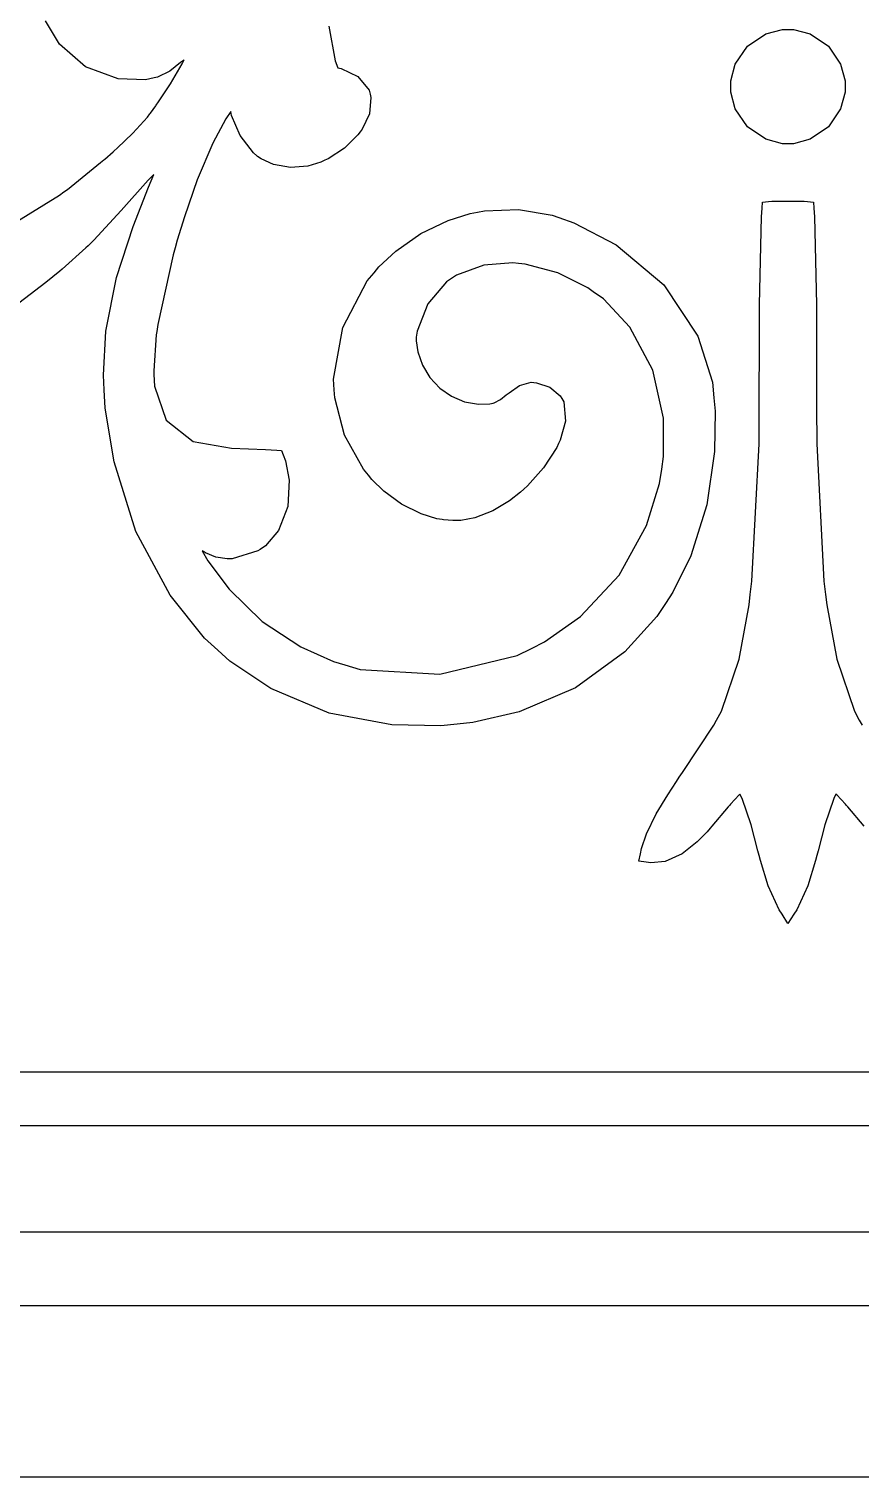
# Model space of a CAD drawing. Extents: x 0 to 1426, y 0 to 829.
# Drawn here: x 741.1 to 784.7, y 0 to 76 of the extents above; entities that cross this region are included whole.
import ezdxf

# ---------------------------------------------------------------- set-up
doc = ezdxf.new("R2010")
doc.units = 0
doc.layers.get('0').update_dxf_attribs({"linetype": 'CONTINUOUS'})

msp = doc.modelspace()

# ---------------------------------------------------------------- linework, layer by layer
at = {"color": 0}
for p, q in [((742.675, 75.2133), (741.934, 76.4413)), ((742.675, 75.2133), (741.934, 76.4413)), ((756.832, 76.1683), (757.16, 74.3437)), ((756.832, 76.1683), (757.16, 74.3437)), ((778.82, 75.1184), (779.776, 75.7604)), ((778.82, 75.1184), (779.776, 75.7604)), ((779.776, 75.7604), (780.651, 75.9961)), ((779.776, 75.7604), (780.651, 75.9961)), ((780.651, 75.9961), (780.944, 75.9961)), ((780.651, 75.9961), (780.944, 75.9961)), ((780.944, 75.9961), (781.233, 75.9961)), ((780.944, 75.9961), (781.233, 75.9961)), ((781.233, 75.9961), (782.112, 75.7604)), ((781.233, 75.9961), (782.112, 75.7604)), ((782.112, 75.7604), (783.064, 75.1184)), ((782.112, 75.7604), (783.064, 75.1184)), ((744.051, 74.0255), (742.675, 75.2133)), ((744.051, 74.0255), (742.675, 75.2133)), ((778.178, 74.1645), (778.82, 75.1184)), ((778.178, 74.1645), (778.82, 75.1184)), ((783.064, 75.1184), (783.706, 74.1645)), ((783.064, 75.1184), (783.706, 74.1645)), ((745.762, 73.4081), (744.051, 74.0255)), ((745.762, 73.4081), (744.051, 74.0255)), ((748.467, 73.8064), (747.818, 73.4826)), ((748.467, 73.8064), (747.818, 73.4826)), ((749.035, 74.2541), (748.467, 73.8064)), ((749.035, 74.2541), (748.467, 73.8064)), ((748.513, 73.1449), (749.117, 74.1825)), ((748.513, 73.1449), (749.117, 74.1825)), ((749.166, 74.3521), (749.035, 74.2541)), ((749.166, 74.3521), (749.035, 74.2541)), ((749.117, 74.1825), (749.219, 74.3906)), ((749.117, 74.1825), (749.219, 74.3906)), ((749.169, 74.356), (749.166, 74.3521)), ((749.169, 74.356), (749.166, 74.3521)), ((749.212, 74.3878), (749.169, 74.356)), ((749.212, 74.3878), (749.169, 74.356)), ((749.219, 74.3906), (749.212, 74.3878)), ((749.219, 74.3906), (749.212, 74.3878)), ((757.16, 74.3437), (757.294, 73.9814)), ((757.16, 74.3437), (757.294, 73.9814)), ((757.294, 73.9814), (757.481, 73.9359)), ((757.294, 73.9814), (757.481, 73.9359)), ((757.481, 73.9359), (758.345, 73.5224)), ((757.481, 73.9359), (758.345, 73.5224)), ((777.946, 73.2882), (778.178, 74.1645)), ((777.946, 73.2882), (778.178, 74.1645)), ((783.706, 74.1645), (783.943, 73.2882)), ((783.706, 74.1645), (783.943, 73.2882)), ((747.194, 73.3531), (745.762, 73.4081)), ((747.194, 73.3531), (745.762, 73.4081)), ((747.649, 73.4466), (747.194, 73.3531)), ((747.649, 73.4466), (747.194, 73.3531)), ((747.818, 73.4826), (747.649, 73.4466)), ((747.818, 73.4826), (747.649, 73.4466)), ((747.875, 72.1857), (748.513, 73.1449)), ((747.875, 72.1857), (748.513, 73.1449)), ((758.345, 73.5224), (758.941, 72.8003)), ((758.345, 73.5224), (758.941, 72.8003)), ((777.946, 72.9961), (777.946, 73.2882)), ((777.946, 72.9961), (777.946, 73.2882)), ((777.946, 72.7054), (777.946, 72.9961)), ((777.946, 72.7054), (777.946, 72.9961)), ((783.943, 73.2882), (783.943, 72.9961)), ((783.943, 73.2882), (783.943, 72.9961)), ((783.943, 72.9961), (783.943, 72.7054)), ((783.943, 72.9961), (783.943, 72.7054)), ((758.941, 72.8003), (758.994, 72.6006)), ((758.941, 72.8003), (758.994, 72.6006)), ((759.04, 72.427), (758.956, 71.5574)), ((759.04, 72.427), (758.956, 71.5574)), ((758.994, 72.6006), (759.04, 72.427)), ((758.994, 72.6006), (759.04, 72.427)), ((778.178, 71.8287), (777.946, 72.7054)), ((778.178, 71.8287), (777.946, 72.7054)), ((783.943, 72.7054), (783.706, 71.8287)), ((783.943, 72.7054), (783.706, 71.8287)), ((747.3, 71.3892), (747.427, 71.5589)), ((747.3, 71.3892), (747.427, 71.5589)), ((747.427, 71.5589), (747.455, 71.5973)), ((747.427, 71.5589), (747.455, 71.5973)), ((747.455, 71.5973), (747.73, 71.979)), ((747.455, 71.5973), (747.73, 71.979)), ((747.73, 71.979), (747.758, 72.0178)), ((747.73, 71.979), (747.758, 72.0178)), ((747.758, 72.0178), (747.875, 72.1857)), ((747.758, 72.0178), (747.875, 72.1857)), ((751.681, 71.6911), (751.41, 71.3024)), ((751.681, 71.6911), (751.41, 71.3024)), ((751.72, 71.4678), (751.681, 71.6911)), ((751.72, 71.4678), (751.681, 71.6911)), ((752.168, 70.4261), (751.72, 71.4678)), ((752.168, 70.4261), (751.72, 71.4678)), ((758.956, 71.5574), (758.575, 70.7581)), ((758.956, 71.5574), (758.575, 70.7581)), ((778.82, 70.8752), (778.178, 71.8287)), ((778.82, 70.8752), (778.178, 71.8287)), ((783.706, 71.8287), (783.064, 70.8752)), ((783.706, 71.8287), (783.064, 70.8752)), ((746.534, 70.5432), (747.3, 71.3892)), ((746.534, 70.5432), (747.3, 71.3892)), ((751.41, 71.3024), (750.732, 70.032)), ((751.41, 71.3024), (750.732, 70.032)), ((758.575, 70.7581), (758.472, 70.6176)), ((758.575, 70.7581), (758.472, 70.6176)), ((779.776, 70.2331), (778.82, 70.8752)), ((779.776, 70.2331), (778.82, 70.8752)), ((783.064, 70.8752), (782.112, 70.2331)), ((783.064, 70.8752), (782.112, 70.2331)), ((745.702, 69.7547), (746.534, 70.5432)), ((745.702, 69.7547), (746.534, 70.5432)), ((750.732, 70.032), (749.907, 68.0942)), ((750.732, 70.032), (749.907, 68.0942)), ((752.877, 69.5166), (752.168, 70.4261)), ((752.877, 69.5166), (752.168, 70.4261)), ((758.356, 70.4592), (757.64, 69.7547)), ((758.356, 70.4592), (757.64, 69.7547)), ((758.472, 70.6176), (758.356, 70.4592)), ((758.472, 70.6176), (758.356, 70.4592)), ((780.651, 69.9961), (779.776, 70.2331)), ((780.651, 69.9961), (779.776, 70.2331)), ((780.944, 69.9961), (780.651, 69.9961)), ((780.944, 69.9961), (780.651, 69.9961)), ((781.233, 69.9961), (780.944, 69.9961)), ((781.233, 69.9961), (780.944, 69.9961)), ((782.112, 70.2331), (781.233, 69.9961)), ((782.112, 70.2331), (781.233, 69.9961)), ((745.007, 69.1459), (745.053, 69.1843)), ((745.007, 69.1459), (745.053, 69.1843)), ((745.053, 69.1843), (745.501, 69.5759)), ((745.053, 69.1843), (745.501, 69.5759)), ((745.501, 69.5759), (745.546, 69.6143)), ((745.501, 69.5759), (745.546, 69.6143)), ((745.546, 69.6143), (745.702, 69.7547)), ((745.546, 69.6143), (745.702, 69.7547)), ((753.047, 69.3579), (752.877, 69.5166)), ((753.047, 69.3579), (752.877, 69.5166)), ((753.064, 69.3416), (753.047, 69.3579)), ((753.064, 69.3416), (753.047, 69.3579)), ((753.082, 69.3279), (753.064, 69.3416)), ((753.082, 69.3279), (753.064, 69.3416)), ((753.272, 69.1928), (753.082, 69.3279)), ((753.272, 69.1928), (753.082, 69.3279)), ((753.921, 68.8979), (753.272, 69.1928)), ((753.921, 68.8979), (753.272, 69.1928)), ((756.797, 69.2051), (756.617, 69.1226)), ((756.797, 69.2051), (756.617, 69.1226)), ((757.64, 69.7547), (756.797, 69.2051)), ((757.64, 69.7547), (756.797, 69.2051)), ((743.091, 67.5929), (744.834, 69.0012)), ((743.091, 67.5929), (744.834, 69.0012)), ((744.834, 69.0012), (745.007, 69.1459)), ((744.834, 69.0012), (745.007, 69.1459)), ((754.814, 68.738), (753.921, 68.8979)), ((754.814, 68.738), (753.921, 68.8979)), ((755.724, 68.822), (754.814, 68.738)), ((755.724, 68.822), (754.814, 68.738)), ((756.405, 69.0259), (755.724, 68.822)), ((756.405, 69.0259), (755.724, 68.822)), ((756.617, 69.1226), (756.405, 69.0259)), ((756.617, 69.1226), (756.405, 69.0259)), ((747.342, 68.0766), (745.924, 66.4958)), ((747.342, 68.0766), (745.924, 66.4958)), ((746.552, 65.6551), (747.356, 67.7058)), ((746.552, 65.6551), (747.356, 67.7058)), ((747.631, 68.3853), (747.342, 68.0766)), ((747.631, 68.3853), (747.342, 68.0766)), ((747.356, 67.7058), (747.631, 68.3853)), ((747.356, 67.7058), (747.631, 68.3853)), ((749.907, 68.0942), (749.237, 66.1638)), ((749.907, 68.0942), (749.237, 66.1638)), ((740.212, 65.7669), (742.675, 67.2881)), ((740.212, 65.7669), (742.675, 67.2881)), ((742.675, 67.2881), (742.911, 67.4606)), ((742.675, 67.2881), (742.911, 67.4606)), ((742.911, 67.4606), (743.091, 67.5929)), ((742.911, 67.4606), (743.091, 67.5929)), ((779.579, 66.6143), (779.597, 66.9325)), ((779.579, 66.6143), (779.597, 66.9325)), ((779.597, 66.9325), (779.914, 66.9657)), ((779.597, 66.9325), (779.914, 66.9657)), ((779.914, 66.9657), (780.087, 66.9851)), ((779.914, 66.9657), (780.087, 66.9851)), ((780.087, 66.9851), (781.798, 66.9851)), ((780.087, 66.9851), (781.798, 66.9851)), ((781.798, 66.9851), (781.971, 66.9657)), ((781.798, 66.9851), (781.971, 66.9657)), ((781.971, 66.9657), (782.288, 66.9325)), ((781.971, 66.9657), (782.288, 66.9325)), ((782.288, 66.9325), (782.306, 66.6143)), ((782.288, 66.9325), (782.306, 66.6143)), ((745.924, 66.4958), (744.481, 64.9372)), ((745.924, 66.4958), (744.481, 64.9372)), ((749.237, 66.1638), (748.863, 64.9372)), ((749.237, 66.1638), (748.863, 64.9372)), ((763.097, 65.9709), (764.251, 66.3332)), ((763.097, 65.9709), (764.251, 66.3332)), ((764.251, 66.3332), (764.642, 66.4062)), ((764.251, 66.3332), (764.642, 66.4062)), ((764.642, 66.4062), (764.999, 66.4739)), ((764.642, 66.4062), (764.999, 66.4739)), ((764.999, 66.4739), (766.794, 66.5413)), ((764.999, 66.4739), (766.794, 66.5413)), ((766.794, 66.5413), (768.565, 66.2354)), ((766.794, 66.5413), (768.565, 66.2354)), ((768.565, 66.2354), (768.911, 66.1169)), ((768.565, 66.2354), (768.911, 66.1169)), ((779.455, 61.5583), (779.554, 66.1568)), ((779.455, 61.5583), (779.554, 66.1568)), ((779.554, 66.1568), (779.579, 66.6143)), ((779.554, 66.1568), (779.579, 66.6143)), ((782.306, 66.6143), (782.334, 66.1568)), ((782.306, 66.6143), (782.334, 66.1568)), ((782.334, 66.1568), (782.433, 61.5583)), ((782.334, 66.1568), (782.433, 61.5583)), ((745.67, 62.9666), (746.552, 65.6551)), ((745.67, 62.9666), (746.552, 65.6551)), ((761.651, 65.2762), (763.097, 65.9709)), ((761.651, 65.2762), (763.097, 65.9709)), ((768.911, 66.1169), (769.691, 65.8481)), ((768.911, 66.1169), (769.691, 65.8481)), ((769.691, 65.8481), (771.91, 64.6783)), ((769.691, 65.8481), (771.91, 64.6783)), ((744.181, 64.6395), (744.061, 64.5238)), ((744.181, 64.6395), (744.061, 64.5238)), ((744.481, 64.9372), (744.181, 64.6395)), ((744.481, 64.9372), (744.181, 64.6395)), ((748.863, 64.9372), (748.75, 64.5252)), ((748.863, 64.9372), (748.75, 64.5252)), ((760.338, 64.3502), (761.651, 65.2762)), ((760.338, 64.3502), (761.651, 65.2762)), ((771.91, 64.6783), (774.418, 62.5821)), ((771.91, 64.6783), (774.418, 62.5821)), ((744.061, 64.5238), (742.826, 63.4076)), ((744.061, 64.5238), (742.826, 63.4076)), ((748.651, 64.1657), (747.847, 60.5)), ((748.651, 64.1657), (747.847, 60.5)), ((748.75, 64.5252), (748.651, 64.1657)), ((748.75, 64.5252), (748.651, 64.1657)), ((759.46, 63.5233), (760.338, 64.3502)), ((759.46, 63.5233), (760.338, 64.3502)), ((742.7, 63.3028), (741.962, 62.7063)), ((742.7, 63.3028), (741.962, 62.7063)), ((742.826, 63.4076), (742.7, 63.3028)), ((742.826, 63.4076), (742.7, 63.3028)), ((758.836, 62.7888), (759.202, 63.2188)), ((758.836, 62.7888), (759.202, 63.2188)), ((759.202, 63.2188), (759.46, 63.5233)), ((759.202, 63.2188), (759.46, 63.5233)), ((763.531, 63.0961), (763.277, 62.9239)), ((763.531, 63.0961), (763.277, 62.9239)), ((764.963, 63.6171), (763.531, 63.0961)), ((764.963, 63.6171), (763.531, 63.0961)), ((766.487, 63.7385), (764.963, 63.6171)), ((766.487, 63.7385), (764.963, 63.6171)), ((766.791, 63.711), (766.487, 63.7385)), ((766.791, 63.711), (766.487, 63.7385)), ((767.14, 63.6792), (766.791, 63.711)), ((767.14, 63.6792), (766.791, 63.711)), ((768.847, 63.2245), (767.14, 63.6792)), ((768.847, 63.2245), (767.14, 63.6792)), ((770.428, 62.4279), (768.847, 63.2245)), ((770.428, 62.4279), (768.847, 63.2245)), ((741.962, 62.7063), (738.191, 59.847)), ((741.962, 62.7063), (738.191, 59.847)), ((745.12, 60.1581), (745.67, 62.9666)), ((745.12, 60.1581), (745.67, 62.9666)), ((757.555, 60.3458), (758.836, 62.7888)), ((757.555, 60.3458), (758.836, 62.7888)), ((763.009, 62.7433), (762.021, 61.583)), ((763.009, 62.7433), (762.021, 61.583)), ((763.277, 62.9239), (763.009, 62.7433)), ((763.277, 62.9239), (763.009, 62.7433)), ((770.714, 62.2254), (770.428, 62.4279)), ((770.714, 62.2254), (770.428, 62.4279)), ((774.418, 62.5821), (776.206, 59.8897)), ((774.418, 62.5821), (776.206, 59.8897)), ((762.021, 61.583), (761.471, 60.1557)), ((762.021, 61.583), (761.471, 60.1557)), ((771.253, 61.8451), (770.714, 62.2254)), ((771.253, 61.8451), (770.714, 62.2254)), ((772.636, 60.3663), (771.253, 61.8451)), ((772.636, 60.3663), (771.253, 61.8451)), ((779.448, 60.5868), (779.452, 61.0979)), ((779.448, 60.5868), (779.452, 61.0979)), ((779.452, 61.0979), (779.455, 61.5583)), ((779.452, 61.0979), (779.455, 61.5583)), ((782.433, 61.5583), (782.436, 61.0979)), ((782.433, 61.5583), (782.436, 61.0979)), ((782.436, 61.0979), (782.436, 60.5868)), ((782.436, 61.0979), (782.436, 60.5868)), ((744.986, 57.8362), (745.12, 60.1581)), ((744.986, 57.8362), (745.12, 60.1581)), ((747.787, 60.1306), (747.758, 59.9542)), ((747.787, 60.1306), (747.758, 59.9542)), ((747.847, 60.5), (747.787, 60.1306)), ((747.847, 60.5), (747.787, 60.1306)), ((757.075, 57.6322), (757.555, 60.3458)), ((757.075, 57.6322), (757.555, 60.3458)), ((761.471, 60.1557), (761.421, 59.8399)), ((761.471, 60.1557), (761.421, 59.8399)), ((773.853, 58.1106), (772.636, 60.3663)), ((773.853, 58.1106), (772.636, 60.3663)), ((779.438, 55.4687), (779.448, 60.5868)), ((779.438, 55.4687), (779.448, 60.5868)), ((782.436, 60.5868), (782.447, 55.4687)), ((782.436, 60.5868), (782.447, 55.4687)), ((747.758, 59.9542), (747.628, 58.0637)), ((747.758, 59.9542), (747.628, 58.0637)), ((761.421, 59.8399), (761.414, 59.6512)), ((761.421, 59.8399), (761.414, 59.6512)), ((761.414, 59.6512), (761.492, 59.0779)), ((761.414, 59.6512), (761.492, 59.0779)), ((776.206, 59.8897), (776.986, 57.4781)), ((776.206, 59.8897), (776.986, 57.4781)), ((761.492, 59.0779), (761.739, 58.3629)), ((761.492, 59.0779), (761.739, 58.3629)), ((745.028, 57.0675), (744.986, 57.8362)), ((745.028, 57.0675), (744.986, 57.8362)), ((747.628, 58.0637), (747.638, 57.8845)), ((747.628, 58.0637), (747.638, 57.8845)), ((747.638, 57.8845), (747.67, 57.2752)), ((747.638, 57.8845), (747.67, 57.2752)), ((761.739, 58.3629), (762.131, 57.719)), ((761.739, 58.3629), (762.131, 57.719)), ((774.397, 55.5858), (773.853, 58.1106)), ((774.397, 55.5858), (773.853, 58.1106)), ((745.081, 56.1192), (745.028, 57.0675)), ((745.081, 56.1192), (745.028, 57.0675)), ((747.67, 57.2752), (748.277, 55.4743)), ((747.67, 57.2752), (748.277, 55.4743)), ((757.11, 57.066), (757.075, 57.6322)), ((757.11, 57.066), (757.075, 57.6322)), ((757.132, 56.6593), (757.11, 57.066)), ((757.132, 56.6593), (757.11, 57.066)), ((762.131, 57.719), (762.649, 57.1694)), ((762.131, 57.719), (762.649, 57.1694)), ((762.649, 57.1694), (763.263, 56.7365)), ((762.649, 57.1694), (763.263, 56.7365)), ((766.29, 56.9253), (766.837, 57.3017)), ((766.29, 56.9253), (766.837, 57.3017)), ((766.837, 57.3017), (767.457, 57.4795)), ((766.837, 57.3017), (767.457, 57.4795)), ((767.457, 57.4795), (767.595, 57.4601)), ((767.457, 57.4795), (767.595, 57.4601)), ((767.595, 57.4601), (767.74, 57.4421)), ((767.595, 57.4601), (767.74, 57.4421)), ((767.74, 57.4421), (768.431, 57.2135)), ((767.74, 57.4421), (768.431, 57.2135)), ((768.431, 57.2135), (768.981, 56.7531)), ((768.431, 57.2135), (768.981, 56.7531)), ((776.986, 57.4781), (777.057, 56.6579)), ((776.986, 57.4781), (777.057, 56.6579)), ((757.654, 54.6876), (757.132, 56.6593)), ((757.654, 54.6876), (757.132, 56.6593)), ((763.263, 56.7365), (763.954, 56.4444)), ((763.263, 56.7365), (763.954, 56.4444)), ((763.954, 56.4444), (764.695, 56.3164)), ((763.954, 56.4444), (764.695, 56.3164)), ((764.695, 56.3164), (765.274, 56.3354)), ((764.695, 56.3164), (765.274, 56.3354)), ((765.274, 56.3354), (765.461, 56.3728)), ((765.274, 56.3354), (765.461, 56.3728)), ((765.461, 56.3728), (765.517, 56.3852)), ((765.461, 56.3728), (765.517, 56.3852)), ((765.517, 56.3852), (765.842, 56.5711)), ((765.517, 56.3852), (765.842, 56.5711)), ((765.842, 56.5711), (766.145, 56.8067)), ((765.842, 56.5711), (766.145, 56.8067)), ((766.145, 56.8067), (766.191, 56.8441)), ((766.145, 56.8067), (766.191, 56.8441)), ((766.191, 56.8441), (766.29, 56.9253)), ((766.191, 56.8441), (766.29, 56.9253)), ((768.981, 56.7531), (769.059, 56.6194)), ((768.981, 56.7531), (769.059, 56.6194)), ((769.059, 56.6194), (769.161, 56.4388)), ((769.059, 56.6194), (769.161, 56.4388)), ((769.161, 56.4388), (769.257, 55.4344)), ((769.161, 56.4388), (769.257, 55.4344)), ((777.057, 56.6579), (777.12, 55.958)), ((777.057, 56.6579), (777.12, 55.958)), ((745.546, 53.2888), (745.081, 56.1192)), ((745.546, 53.2888), (745.081, 56.1192)), ((774.404, 53.5711), (774.397, 55.5858)), ((774.404, 53.5711), (774.397, 55.5858)), ((777.12, 55.958), (777.088, 53.8371)), ((777.12, 55.958), (777.088, 53.8371)), ((748.277, 55.4743), (749.706, 54.3539)), ((748.277, 55.4743), (749.706, 54.3539)), ((769.257, 55.4344), (768.981, 54.4393)), ((769.257, 55.4344), (768.981, 54.4393)), ((779.424, 54.2396), (779.431, 54.9561)), ((779.424, 54.2396), (779.431, 54.9561)), ((779.431, 54.9561), (779.438, 55.4687)), ((779.431, 54.9561), (779.438, 55.4687)), ((782.447, 55.4687), (782.454, 54.9561)), ((782.447, 55.4687), (782.454, 54.9561)), ((782.454, 54.9561), (782.465, 54.2396)), ((782.454, 54.9561), (782.465, 54.2396)), ((749.706, 54.3539), (751.717, 54.0039)), ((749.706, 54.3539), (751.717, 54.0039)), ((751.717, 54.0039), (753.502, 53.939)), ((751.717, 54.0039), (753.502, 53.939)), ((758.649, 52.9029), (757.654, 54.6876)), ((758.649, 52.9029), (757.654, 54.6876)), ((768.795, 54.0413), (768.103, 52.9788)), ((768.795, 54.0413), (768.103, 52.9788)), ((768.897, 54.2629), (768.795, 54.0413)), ((768.897, 54.2629), (768.795, 54.0413)), ((768.981, 54.4393), (768.897, 54.2629)), ((768.981, 54.4393), (768.897, 54.2629)), ((779.053, 47.038), (779.424, 54.2396)), ((779.053, 47.038), (779.424, 54.2396)), ((782.465, 54.2396), (782.832, 47.038)), ((782.465, 54.2396), (782.832, 47.038)), ((746.693, 49.6411), (745.546, 53.2888)), ((746.693, 49.6411), (745.546, 53.2888)), ((753.502, 53.939), (754.098, 53.9048)), ((753.502, 53.939), (754.098, 53.9048)), ((754.098, 53.9048), (754.341, 53.8896)), ((754.098, 53.9048), (754.341, 53.8896)), ((754.341, 53.8896), (754.426, 53.6635)), ((754.341, 53.8896), (754.426, 53.6635)), ((754.426, 53.6635), (754.549, 53.3467)), ((754.426, 53.6635), (754.549, 53.3467)), ((754.549, 53.3467), (754.736, 52.324)), ((754.549, 53.3467), (754.736, 52.324)), ((774.312, 52.9124), (774.404, 53.5711)), ((774.312, 52.9124), (774.404, 53.5711)), ((777.088, 53.8371), (776.686, 51.0413)), ((777.088, 53.8371), (776.686, 51.0413)), ((758.906, 52.5886), (758.649, 52.9029)), ((758.906, 52.5886), (758.649, 52.9029)), ((759.09, 52.3681), (758.906, 52.5886)), ((759.09, 52.3681), (758.906, 52.5886)), ((768.103, 52.9788), (767.256, 52.0319)), ((768.103, 52.9788), (767.256, 52.0319)), ((774.203, 52.16), (774.312, 52.9124)), ((774.203, 52.16), (774.312, 52.9124)), ((754.736, 52.324), (754.673, 50.9489)), ((754.736, 52.324), (754.673, 50.9489)), ((759.71, 51.7606), (759.09, 52.3681)), ((759.71, 51.7606), (759.09, 52.3681)), ((760.638, 51.0688), (759.71, 51.7606)), ((760.638, 51.0688), (759.71, 51.7606)), ((766.893, 51.7013), (766.307, 51.248)), ((766.893, 51.7013), (766.307, 51.248)), ((767.076, 51.8664), (766.893, 51.7013)), ((767.076, 51.8664), (766.893, 51.7013)), ((767.256, 52.0319), (767.076, 51.8664)), ((767.256, 52.0319), (767.076, 51.8664)), ((773.518, 49.9498), (774.203, 52.16)), ((773.518, 49.9498), (774.203, 52.16)), ((754.673, 50.9489), (754.182, 49.688)), ((754.673, 50.9489), (754.182, 49.688)), ((761.668, 50.5576), (760.638, 51.0688)), ((761.668, 50.5576), (760.638, 51.0688)), ((766.307, 51.248), (765.44, 50.7199)), ((766.307, 51.248), (765.44, 50.7199)), ((776.686, 51.0413), (775.832, 48.3553)), ((776.686, 51.0413), (775.832, 48.3553)), ((762.501, 50.3068), (761.668, 50.5576)), ((762.501, 50.3068), (761.668, 50.5576)), ((762.787, 50.2638), (762.501, 50.3068)), ((762.787, 50.2638), (762.501, 50.3068)), ((762.847, 50.2557), (762.787, 50.2638)), ((762.847, 50.2557), (762.787, 50.2638)), ((763.341, 50.2116), (762.847, 50.2557)), ((763.341, 50.2116), (762.847, 50.2557)), ((763.524, 50.2116), (763.341, 50.2116)), ((763.524, 50.2116), (763.341, 50.2116)), ((763.767, 50.213), (763.524, 50.2116)), ((763.767, 50.213), (763.524, 50.2116)), ((764.498, 50.352), (763.767, 50.213)), ((764.498, 50.352), (763.767, 50.213)), ((765.44, 50.7199), (764.498, 50.352)), ((765.44, 50.7199), (764.498, 50.352)), ((748.499, 46.2897), (746.693, 49.6411)), ((748.499, 46.2897), (746.693, 49.6411)), ((754.182, 49.688), (753.502, 48.8844)), ((754.182, 49.688), (753.502, 48.8844)), ((772.079, 47.3438), (773.518, 49.9498)), ((772.079, 47.3438), (773.518, 49.9498)), ((753.223, 48.6971), (753.103, 48.6174)), ((753.223, 48.6971), (753.103, 48.6174)), ((753.502, 48.8844), (753.223, 48.6971)), ((753.502, 48.8844), (753.223, 48.6971)), ((750.168, 48.6227), (750.478, 48.0935)), ((750.175, 48.6198), (750.168, 48.6227)), ((750.168, 48.6227), (750.478, 48.0935)), ((750.175, 48.6198), (750.168, 48.6227)), ((750.231, 48.5856), (750.175, 48.6198)), ((750.231, 48.5856), (750.175, 48.6198)), ((750.238, 48.5814), (750.231, 48.5856)), ((750.238, 48.5814), (750.231, 48.5856)), ((750.348, 48.5193), (750.238, 48.5814)), ((750.348, 48.5193), (750.238, 48.5814)), ((750.895, 48.2935), (750.348, 48.5193)), ((750.895, 48.2935), (750.348, 48.5193)), ((750.478, 48.0935), (751.59, 46.6094)), ((750.478, 48.0935), (751.59, 46.6094)), ((751.477, 48.1983), (750.895, 48.2935)), ((751.477, 48.1983), (750.895, 48.2935)), ((751.607, 48.1997), (751.477, 48.1983)), ((751.607, 48.1997), (751.477, 48.1983)), ((751.752, 48.2025), (751.607, 48.1997)), ((751.752, 48.2025), (751.607, 48.1997)), ((753.103, 48.6174), (751.752, 48.2025)), ((753.103, 48.6174), (751.752, 48.2025)), ((775.832, 48.3553), (774.894, 46.4495)), ((775.832, 48.3553), (774.894, 46.4495)), ((770.047, 45.1707), (772.079, 47.3438)), ((770.047, 45.1707), (772.079, 47.3438)), ((751.59, 46.6094), (753.325, 44.9132)), ((751.59, 46.6094), (753.325, 44.9132)), ((774.894, 46.4495), (774.506, 45.8625)), ((774.894, 46.4495), (774.506, 45.8625)), ((778.965, 46.3254), (779.053, 47.038)), ((778.965, 46.3254), (779.053, 47.038)), ((782.832, 47.038), (782.92, 46.3254)), ((782.832, 47.038), (782.92, 46.3254)), ((750.295, 44.0408), (748.499, 46.2897)), ((750.295, 44.0408), (748.499, 46.2897)), ((774.506, 45.8625), (774.051, 45.175)), ((774.506, 45.8625), (774.051, 45.175)), ((778.372, 42.9412), (778.902, 45.7909)), ((778.372, 42.9412), (778.902, 45.7909)), ((778.902, 45.7909), (778.965, 46.3254)), ((778.902, 45.7909), (778.965, 46.3254)), ((782.92, 46.3254), (782.987, 45.7909)), ((782.92, 46.3254), (782.987, 45.7909)), ((782.987, 45.7909), (783.512, 42.9412)), ((782.987, 45.7909), (783.512, 42.9412)), ((753.325, 44.9132), (755.354, 43.5762)), ((753.325, 44.9132), (755.354, 43.5762)), ((768.159, 43.8369), (770.047, 45.1707)), ((768.159, 43.8369), (770.047, 45.1707)), ((774.051, 45.175), (772.368, 43.3243)), ((774.051, 45.175), (772.368, 43.3243)), ((750.993, 43.4012), (750.295, 44.0408)), ((750.993, 43.4012), (750.295, 44.0408)), ((751.625, 42.8279), (750.993, 43.4012)), ((751.625, 42.8279), (750.993, 43.4012)), ((755.354, 43.5762), (757.072, 42.8128)), ((755.354, 43.5762), (757.072, 42.8128)), ((766.724, 43.1271), (767.479, 43.4993)), ((766.724, 43.1271), (767.479, 43.4993)), ((767.479, 43.4993), (768.159, 43.8369)), ((767.479, 43.4993), (768.159, 43.8369)), ((753.777, 41.3907), (751.625, 42.8279)), ((753.777, 41.3907), (751.625, 42.8279)), ((757.072, 42.8128), (757.668, 42.6364)), ((757.072, 42.8128), (757.668, 42.6364)), ((757.668, 42.6364), (758.476, 42.3982)), ((757.668, 42.6364), (758.476, 42.3982)), ((762.653, 42.1513), (766.724, 43.1271)), ((762.653, 42.1513), (766.724, 43.1271)), ((772.368, 43.3243), (769.779, 41.4295)), ((772.368, 43.3243), (769.779, 41.4295)), ((777.455, 40.2057), (778.372, 42.9412)), ((777.455, 40.2057), (778.372, 42.9412)), ((783.512, 42.9412), (784.433, 40.2057)), ((783.512, 42.9412), (784.433, 40.2057)), ((758.476, 42.3982), (762.653, 42.1513)), ((758.476, 42.3982), (762.653, 42.1513)), ((756.842, 40.101), (753.777, 41.3907)), ((756.842, 40.101), (753.777, 41.3907)), ((769.779, 41.4295), (766.815, 40.1669)), ((769.779, 41.4295), (766.815, 40.1669)), ((760.127, 39.4931), (756.842, 40.101)), ((760.127, 39.4931), (756.842, 40.101)), ((764.381, 39.6074), (763.559, 39.5263)), ((764.381, 39.6074), (763.559, 39.5263)), ((766.815, 40.1669), (764.381, 39.6074)), ((766.815, 40.1669), (764.381, 39.6074)), ((777.057, 39.4727), (777.194, 39.7288)), ((777.057, 39.4727), (777.194, 39.7288)), ((777.194, 39.7288), (777.455, 40.2057)), ((777.194, 39.7288), (777.455, 40.2057)), ((784.433, 40.2057), (784.691, 39.7288)), ((784.433, 40.2057), (784.691, 39.7288)), ((784.691, 39.7288), (784.832, 39.4727)), ((784.691, 39.7288), (784.832, 39.4727)), ((762.706, 39.4437), (760.127, 39.4931)), ((762.706, 39.4437), (760.127, 39.4931)), ((763.559, 39.5263), (762.706, 39.4437)), ((763.559, 39.5263), (762.706, 39.4437)), ((775.398, 36.9852), (777.057, 39.4727)), ((775.398, 36.9852), (777.057, 39.4727)), ((774.626, 35.8193), (775.081, 36.5139)), ((774.626, 35.8193), (775.081, 36.5139)), ((775.081, 36.5139), (775.236, 36.7411)), ((775.081, 36.5139), (775.236, 36.7411)), ((775.236, 36.7411), (775.398, 36.9852)), ((775.236, 36.7411), (775.398, 36.9852)), ((774.023, 34.8161), (774.626, 35.8193)), ((774.023, 34.8161), (774.626, 35.8193)), ((778.372, 35.8069), (777.921, 35.3261)), ((778.372, 35.8069), (777.921, 35.3261)), ((778.422, 35.851), (778.372, 35.8069)), ((778.422, 35.851), (778.372, 35.8069)), ((778.542, 35.6126), (778.422, 35.851)), ((778.542, 35.6126), (778.422, 35.851)), ((783.463, 35.851), (783.347, 35.6126)), ((783.463, 35.851), (783.347, 35.6126)), ((783.512, 35.8069), (783.463, 35.851)), ((783.512, 35.8069), (783.463, 35.851)), ((783.964, 35.3261), (783.512, 35.8069)), ((783.964, 35.3261), (783.512, 35.8069)), ((777.794, 35.18), (776.951, 34.1657)), ((777.794, 35.18), (776.951, 34.1657)), ((777.882, 35.2792), (777.794, 35.18)), ((777.882, 35.2792), (777.794, 35.18)), ((777.921, 35.3261), (777.882, 35.2792)), ((777.921, 35.3261), (777.882, 35.2792)), ((779.004, 34.2429), (778.542, 35.6126)), ((779.004, 34.2429), (778.542, 35.6126)), ((783.347, 35.6126), (782.884, 34.2429)), ((783.347, 35.6126), (782.884, 34.2429)), ((784.006, 35.2792), (783.964, 35.3261)), ((784.006, 35.2792), (783.964, 35.3261)), ((784.091, 35.18), (784.006, 35.2792)), ((784.091, 35.18), (784.006, 35.2792)), ((784.938, 34.1657), (784.091, 35.18)), ((784.938, 34.1657), (784.091, 35.18)), ((773.518, 33.7702), (774.023, 34.8161)), ((773.518, 33.7702), (774.023, 34.8161)), ((779.357, 32.8662), (779.004, 34.2429)), ((779.357, 32.8662), (779.004, 34.2429)), ((782.884, 34.2429), (782.528, 32.8662)), ((782.884, 34.2429), (782.528, 32.8662)), ((773.247, 32.9889), (773.518, 33.7702)), ((773.247, 32.9889), (773.518, 33.7702)), ((776.697, 33.8777), (776.175, 33.3416)), ((776.697, 33.8777), (776.175, 33.3416)), ((776.862, 34.0651), (776.697, 33.8777)), ((776.862, 34.0651), (776.697, 33.8777)), ((776.951, 34.1657), (776.862, 34.0651)), ((776.951, 34.1657), (776.862, 34.0651)), ((773.116, 32.3398), (773.194, 32.7201)), ((773.116, 32.3398), (773.194, 32.7201)), ((773.194, 32.7201), (773.247, 32.9889)), ((773.194, 32.7201), (773.247, 32.9889)), ((775.388, 32.7174), (774.499, 32.3191)), ((775.388, 32.7174), (774.499, 32.3191)), ((776.175, 33.3416), (775.388, 32.7174)), ((776.175, 33.3416), (775.388, 32.7174)), ((779.424, 32.6223), (779.357, 32.8662)), ((779.424, 32.6223), (779.357, 32.8662)), ((782.528, 32.8662), (782.465, 32.6223)), ((782.528, 32.8662), (782.465, 32.6223)), ((773.497, 32.275), (773.116, 32.3398)), ((773.497, 32.275), (773.116, 32.3398)), ((773.74, 32.2351), (773.497, 32.275)), ((773.74, 32.2351), (773.497, 32.275)), ((774.499, 32.3191), (773.74, 32.2351)), ((774.499, 32.3191), (773.74, 32.2351)), ((779.494, 32.3632), (779.424, 32.6223)), ((779.494, 32.3632), (779.424, 32.6223)), ((779.911, 31.0334), (779.494, 32.3632)), ((779.911, 31.0334), (779.494, 32.3632)), ((782.394, 32.3632), (781.978, 31.0334)), ((782.394, 32.3632), (781.978, 31.0334)), ((782.465, 32.6223), (782.394, 32.3632)), ((782.465, 32.6223), (782.394, 32.3632)), ((780.482, 29.7698), (779.911, 31.0334)), ((780.482, 29.7698), (779.911, 31.0334)), ((781.978, 31.0334), (781.406, 29.7698)), ((781.978, 31.0334), (781.406, 29.7698)), ((780.63, 29.5424), (780.482, 29.7698)), ((780.63, 29.5424), (780.482, 29.7698)), ((781.406, 29.7698), (781.258, 29.5424)), ((781.406, 29.7698), (781.258, 29.5424)), ((780.944, 29.0601), (780.63, 29.5424)), ((780.944, 29.0601), (780.63, 29.5424)), ((781.258, 29.5424), (780.944, 29.0601)), ((781.258, 29.5424), (780.944, 29.0601)), ((605.656, 21.2755), (956.236, 21.2755)), ((605.656, 21.2755), (956.236, 21.2755)), ((956.236, 18.4423), (605.656, 18.4423)), ((956.236, 18.4423), (605.656, 18.4423)), ((603.377, 12.8764), (958.515, 12.8764)), ((603.377, 12.8764), (958.515, 12.8764)), ((962.402, 8.9903), (599.489, 8.9903)), ((962.402, 8.9903), (599.489, 8.9903))]:
    msp.add_line(p, q, dxfattribs=at)
at = {"color": 21}
msp.add_line((1014.19, 0), (547.695, 0), dxfattribs=at)

doc.saveas('drawing.dxf')
